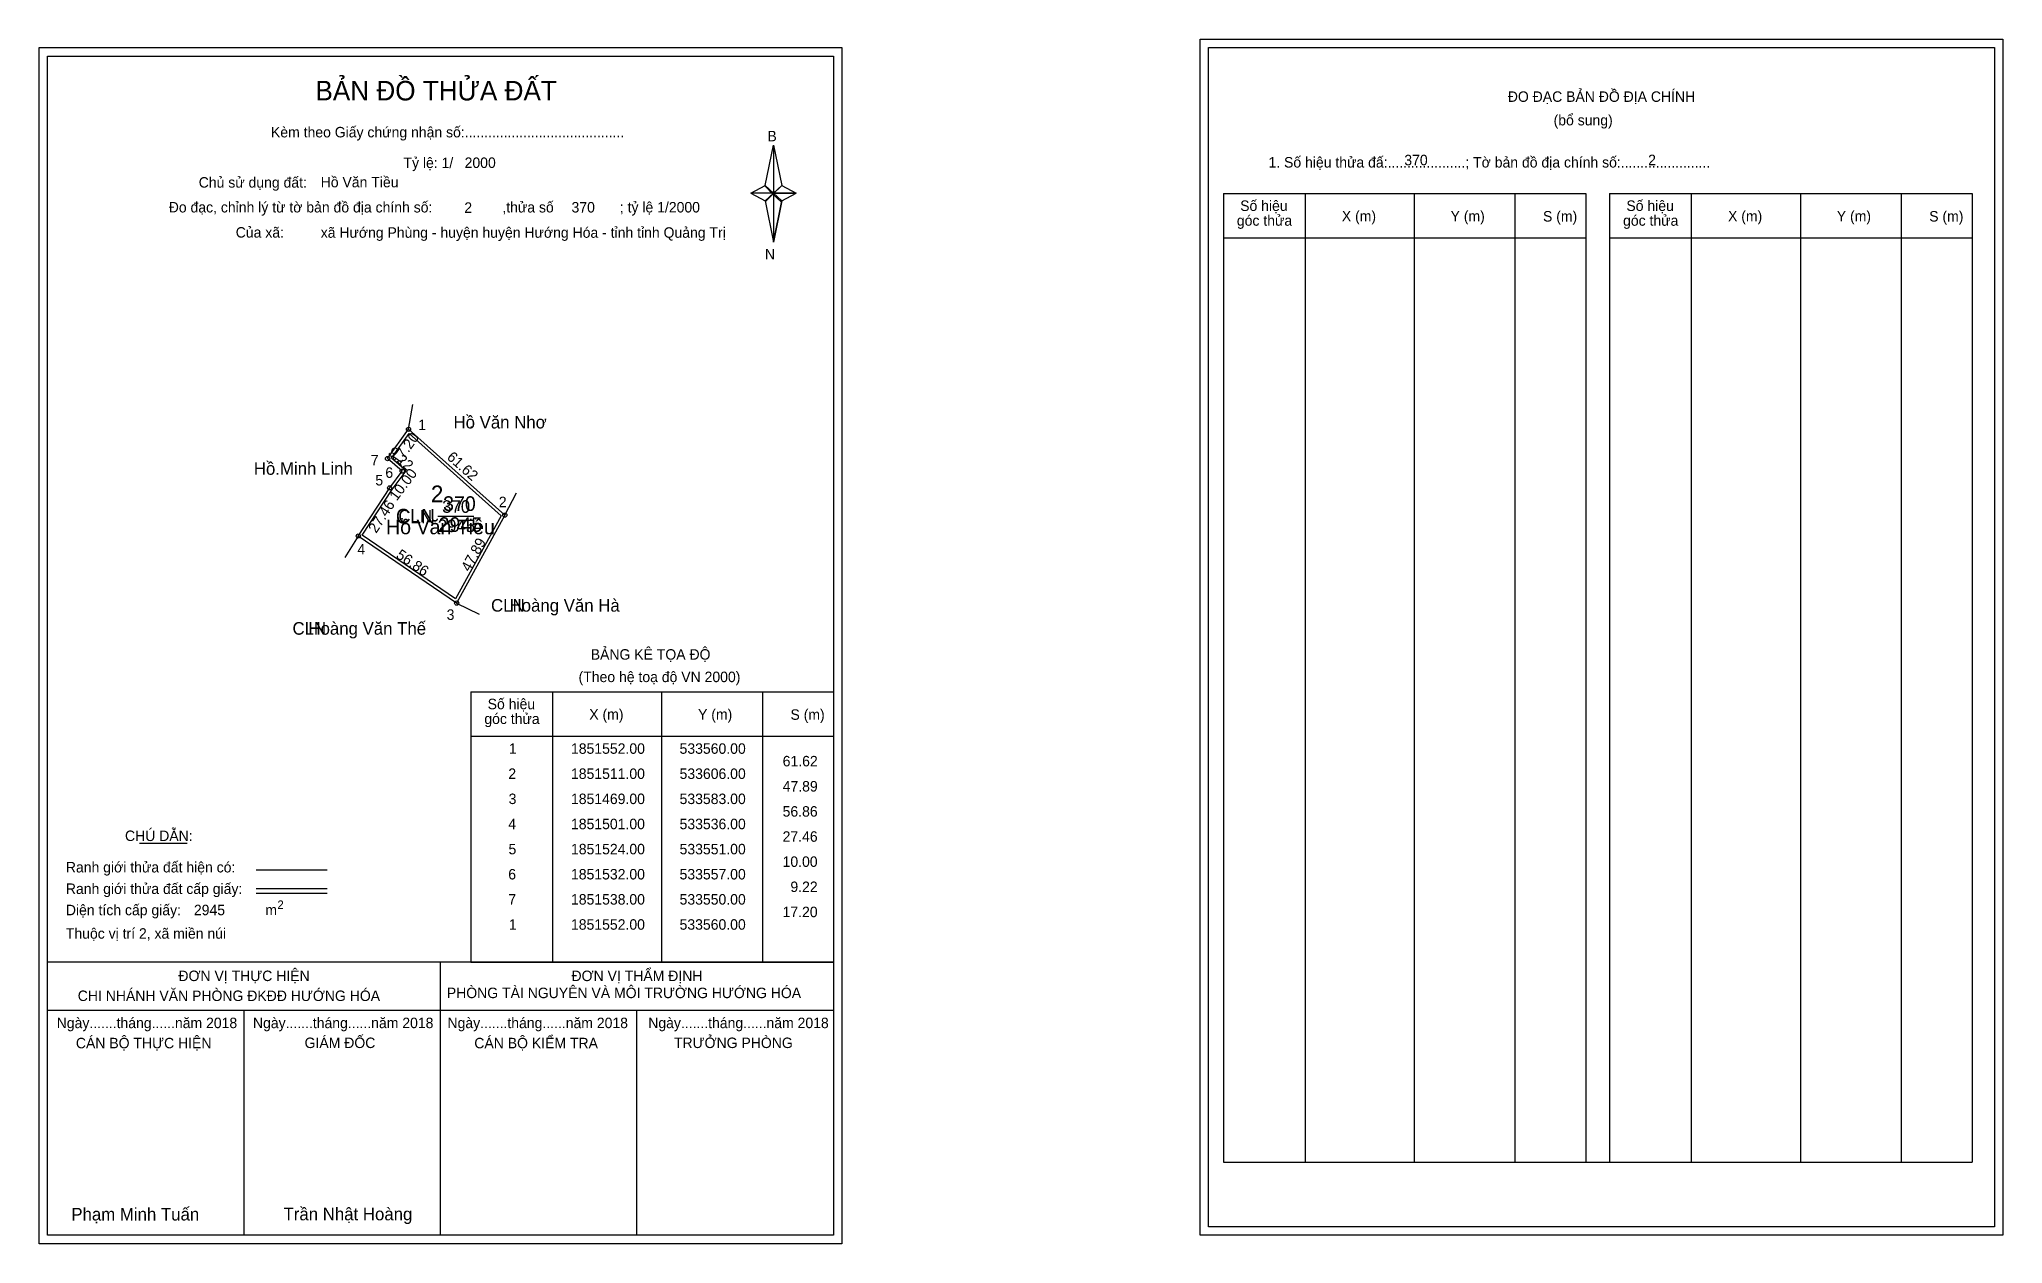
# Model space of a CAD drawing. Extents: x 533384 to 534322, y 1851163 to 1851738.
import ezdxf

# ---------------------------------------------------------------- set-up
doc = ezdxf.new("R2010")
doc.units = 0
for name, color, linetype in [('Level 1', 7, 'Continuous'), ('Level 10', 7, 'Continuous'), ('Level 11', 7, 'Continuous'), ('Level 13', 7, 'Continuous'), ('Level 2', 7, 'Continuous'), ('Level 27', 7, 'Continuous'), ('Level 3', 7, 'Continuous'), ('Level 36', 7, 'Continuous'), ('Level 4', 7, 'Continuous'), ('Level 49', 7, 'Continuous'), ('Level 5', 7, 'Continuous'), ('Level 53', 7, 'Continuous'), ('Level 55', 7, 'Continuous'), ('Level 6', 7, 'Continuous'), ('Level 60', 7, 'Continuous'), ('Level 63', 7, 'Continuous'), ('Level 7', 7, 'Continuous'), ('Level 9', 7, 'Continuous')]:
    doc.layers.add(name, color=color, linetype=linetype)

msp = doc.modelspace()

# ---------------------------------------------------------------- linework, layer by layer
at = {"layer": 'Level 1'}
for p, q in [((533942.24, 1851734.23), (533942.24, 1851734.23)), ((533387.59, 1851730.23), (533387.59, 1851730.23)), ((533730.44, 1851668.46), (533734.37, 1851687.74)), ((533734.37, 1851687.74), (533734.37, 1851664.69)), ((533734.37, 1851687.74), (533738.31, 1851668.46)), ((533723.55, 1851664.69), (533730.44, 1851668.46)), ((533730.44, 1851668.46), (533734.37, 1851664.69)), ((533734.08, 1851664.26), (533730.44, 1851668.02)), ((533738.01, 1851668.02), (533734.08, 1851664.26)), ((533734.08, 1851664.26), (533738.01, 1851668.02)), ((533738.31, 1851668.46), (533734.37, 1851664.69)), ((533734.37, 1851664.69), (533730.44, 1851661.01)), ((533734.08, 1851664.26), (533730.44, 1851660.57)), ((533730.44, 1851660.57), (533734.08, 1851664.26)), ((533730.44, 1851661.01), (533734.37, 1851641.29)), ((533738.01, 1851660.57), (533734.08, 1851664.26)), ((533734.37, 1851664.69), (533734.37, 1851641.29)), ((533734.37, 1851664.69), (533745.19, 1851664.69)), ((533734.37, 1851664.69), (533738.31, 1851661.01)), ((533738.31, 1851661.01), (533734.37, 1851641.29)), ((533738.31, 1851661.01), (533745.19, 1851664.69)), ((533949.3, 1851664.52), (534122.51, 1851664.52)), ((533988.48, 1851201.99), (533988.48, 1851664.52)), ((534040.63, 1851201.99), (534040.63, 1851664.52)), ((534088.57, 1851664.52), (534088.57, 1851201.99)), ((534122.51, 1851664.52), (534122.51, 1851201.99)), ((534133.82, 1851664.52), (534307.02, 1851664.52)), ((534173, 1851201.99), (534173, 1851664.52)), ((534225.14, 1851201.99), (534225.14, 1851664.52)), ((534273.09, 1851664.52), (534273.09, 1851201.99)), ((534307.02, 1851664.52), (534307.02, 1851201.99)), ((533949.3, 1851643.46), (534122.51, 1851643.46)), ((534133.82, 1851643.46), (534307.02, 1851643.46)), ((533589.78, 1851426.57), (533762.98, 1851426.57)), ((533628.96, 1851297.52), (533628.96, 1851426.57)), ((533681.1, 1851297.52), (533681.1, 1851426.57)), ((533729.05, 1851426.57), (533729.05, 1851297.52)), ((533589.78, 1851405.52), (533762.98, 1851405.52)), ((533431.43, 1851354.36), (533454.23, 1851354.36)), ((533487.16, 1851341.55), (533521.18, 1851341.55)), ((533487.16, 1851332.65), (533521.18, 1851332.65)), ((533487.16, 1851330.46), (533521.18, 1851330.46)), ((533601.25, 1851297.52), (533387.59, 1851297.52)), ((533762.98, 1851297.52), (533553.3, 1851297.52)), ((533575.29, 1851167.08), (533575.29, 1851297.52)), ((533589.78, 1851297.52), (533762.98, 1851297.52)), ((533762.99, 1851274.42), (533387.59, 1851274.42)), ((533481.44, 1851167.08), (533481.44, 1851274.42)), ((533669.14, 1851167.08), (533669.14, 1851274.42)), ((533949.3, 1851201.99), (534307.02, 1851201.99)), ((534317.64, 1851171.08), (534317.64, 1851171.08)), ((533762.98, 1851167.08), (533762.98, 1851167.08))]:
    msp.add_line(p, q, dxfattribs=at)
for points in [[(533730.44, 1851668.46), (533734.37, 1851687.74), (533734.37, 1851664.69)], [(533734.37, 1851664.69), (533738.31, 1851668.46), (533745.19, 1851664.69)], [(533723.55, 1851664.69), (533730.44, 1851661.01), (533734.37, 1851664.69)], [(533734.37, 1851664.69), (533734.37, 1851641.29), (533738.31, 1851661.01)]]:
    msp.add_lwpolyline(points, close=True, dxfattribs=at)
at = {"layer": 'Level 10'}
for points in [[(533583, 1851469), (533536, 1851501), (533551, 1851524), (533557, 1851532), (533550, 1851538), (533560, 1851552), (533606, 1851511)], [(533582.51, 1851471.03), (533537.92, 1851501.38), (533552.15, 1851523.2), (533558.91, 1851532.21), (533551.88, 1851538.23), (533560.23, 1851549.92), (533604.24, 1851510.7)]]:
    msp.add_lwpolyline(points, close=True, dxfattribs=at)
at = {"layer": 'Level 11'}
for centre in [(533560, 1851552), (533550, 1851538), (533551, 1851524), (533557, 1851532), (533606, 1851511), (533536, 1851501), (533583, 1851469), (533583, 1851469)]:
    msp.add_circle(centre, 1, dxfattribs=at)
at = {"layer": 'Level 27'}
for p, q in [((533560, 1851552), (533562.06, 1851563.82)), ((533606, 1851511), (533611.51, 1851521.66)), ((533536, 1851501), (533529.64, 1851490.82)), ((533583, 1851469), (533593.73, 1851463.63))]:
    msp.add_line(p, q, dxfattribs=at)
at = {"layer": 'Level 3'}
for p, q in [((533949.3, 1851664.52), (533949.3, 1851201.99)), ((534133.82, 1851664.52), (534133.82, 1851201.99)), ((533589.78, 1851426.57), (533589.78, 1851297.52))]:
    msp.add_line(p, q, dxfattribs=at)
at = {"layer": 'Level 63'}
for points in [[(533383.59, 1851734.23), (533766.99, 1851734.23), (533766.99, 1851163.08), (533383.59, 1851163.08)], [(533938.24, 1851738.23), (534321.64, 1851738.23), (534321.64, 1851167.08), (533938.24, 1851167.08)], [(533942.24, 1851734.23), (534317.64, 1851734.23), (534317.64, 1851171.08), (533942.24, 1851171.08)], [(533387.59, 1851730.23), (533762.99, 1851730.23), (533762.99, 1851167.08), (533387.59, 1851167.08)]]:
    msp.add_lwpolyline(points, close=True, dxfattribs=at)
at = {"layer": 'Level 9'}
msp.add_line((533573.96, 1851510.5), (533591.14, 1851510.5), dxfattribs=at)

# ---------------------------------------------------------------- texts
at = {"layer": 'Level 1'}
for s, height, p in [('BẢN ĐỒ THỬA ĐẤT', 9.3313, (533515.52, 1851709.04)), ('ĐO ĐẠC BẢN ĐỒ ĐỊA CHÍNH', 5, (534085.19, 1851708.35)), ('(bổ sung)', 5, (534107.07, 1851697.11)), ('Kèm theo Giấy chứng nhận số:.........................................', 5, (533494.29, 1851691.38)), ('B', 5, (533731.46, 1851689.5)), ('1. Số hiệu thửa đấ:....................; Tờ bản đồ địa chính số:.......................', 5, (533970.85, 1851676.99)), ('Chủ sử dụng đất:', 5, (533459.77, 1851667.39)), ('Đo đạc, chỉnh lý từ tờ bản đồ địa chính số:                  ,thửa số                 ; tỷ lệ 1/2000', 5, (533445.45, 1851655.53)), ('Số hiệu', 5, (533957.33, 1851656.25)), ('X (m)', 5, (534005.9, 1851651.3)), ('Y (m)', 5, (534057.85, 1851651.3)), ('S (m)', 5, (534102.01, 1851651.2)), ('Số hiệu', 5, (534141.85, 1851656.25)), ('X (m)', 5, (534190.41, 1851651.3)), ('Y (m)', 5, (534242.37, 1851651.3)), ('S (m)', 5, (534286.52, 1851651.2)), ('Của xã:', 5, (533477.45, 1851643.53)), ('góc thửa', 5, (533955.75, 1851649.19)), ('góc thửa', 5, (534140.26, 1851649.19)), ('N', 5, (533730.26, 1851633.16)), ('BẢNG KÊ TỌA ĐỘ', 5, (533647.05, 1851441.98)), ('(Theo hệ toạ độ VN 2000)', 5, (533641.24, 1851431.26)), ('Số hiệu', 5, (533597.81, 1851418.31)), ('góc thửa', 5, (533596.23, 1851411.25)), ('X (m)', 5, (533646.37, 1851413.36)), ('Y (m)', 5, (533698.33, 1851413.36)), ('S (m)', 5, (533742.48, 1851413.26)), ('CHÚ DẪN:', 5, (533424.55, 1851355.37)), ('Ranh giới thửa đất hiện có:', 5, (533396.29, 1851340.37)), ('Ranh giới thửa đất cấp giấy:', 5, (533396.29, 1851330.09)), ('Diện tích cấp giấy:', 5, (533396.29, 1851319.93)), ('m', 5, (533491.6, 1851319.97)), ('2', 4, (533497.39, 1851322.99)), ('Thuộc vị trí 2, xã miền núi', 5, (533396.29, 1851308.73)), ('ĐƠN VỊ THỰC HIỆN', 5, (533450.06, 1851288.49)), ('ĐƠN VỊ THẨM ĐỊNH', 5, (533637.86, 1851288.49)), ('CHI NHÁNH VĂN PHÒNG ĐKĐĐ HƯỚNG HÓA', 5, (533401.97, 1851278.97)), ('PHÒNG TÀI NGUYÊN VÀ MÔI TRƯỜNG HƯỚNG HÓA', 5, (533578.31, 1851280.35)), ('Ngày.......tháng......năm 2018', 5, (533391.92, 1851266.02)), ('Ngày.......tháng......năm 2018', 5, (533485.67, 1851266.02)), ('Ngày.......tháng......năm 2018', 5, (533578.62, 1851266.02)), ('Ngày.......tháng......năm 2018', 5, (533674.53, 1851266.02)), ('CÁN BỘ THỰC HIỆN', 5, (533401.09, 1851256.39)), ('GIÁM ĐỐC', 5, (533510.35, 1851256.51)), ('CÁN BỘ KIỂM TRA', 5, (533591.43, 1851256.39)), ('TRƯỞNG PHÒNG', 5, (533686.81, 1851256.51)), ('Phạm Minh Tuấn', 6, (533398.91, 1851174.16)), ('Trần Nhật Hoàng', 6, (533500.29, 1851174.26))]:
    msp.add_text(s, height=height, dxfattribs=at).set_placement(p)
at = {"layer": 'Level 11'}
msp.add_text('Tỷ lệ: 1/', height=5, dxfattribs=at).set_placement((533557.6, 1851676.75))
at = {"layer": 'Level 13'}
for s, p in [('370', (533576.06, 1851512.1)), ('CLN', (533555.17, 1851507.5)), ('2945', (533573.98, 1851502.9))]:
    msp.add_text(s, height=6, dxfattribs=at).set_placement(p)
at = {"layer": 'Level 2'}
msp.add_text('Hồ Văn Tiều', height=7, dxfattribs=at).set_placement((533549.24, 1851501.88))
at = {"layer": 'Level 3'}
msp.add_text('CLN', height=7, dxfattribs=at).set_placement((533553.96, 1851507))
at = {"layer": 'Level 36'}
for s, p in [('.', (533588.92, 1851552.39)), ('.', (533496.29, 1851530.26)), ('CLN', (533599.42, 1851464.91)), ('CLN', (533504.57, 1851453.9))]:
    msp.add_text(s, height=6, dxfattribs=at).set_placement(p)
at = {"layer": 'Level 4'}
msp.add_text('370', height=7, dxfattribs=at).set_placement((533576.51, 1851513))
at = {"layer": 'Level 49'}
for s, rotation, p in [('9.22', 319.39871, (533549.75, 1851540.32)), ('17.20', 54.46232, (533555.62, 1851534.51)), ('61.62', 318.28924, (533577.98, 1851538.12)), ('10.00', 53.1301, (533554.37, 1851517.5)), ('27.46', 56.88866, (533544.57, 1851502.05)), ('47.89', 61.29405, (533589.18, 1851483.62)), ('56.86', 325.75097, (533553.65, 1851490.92))]:
    msp.add_text(s, height=5, rotation=rotation, dxfattribs=at).set_placement(p)
at = {"layer": 'Level 5'}
msp.add_text('2945', height=7, dxfattribs=at).set_placement((533574.37, 1851503))
at = {"layer": 'Level 53'}
for s, p in [('1', (533607.98, 1851397.02)), ('1851552.00', (533637.62, 1851397.02)), ('533560.00', (533689.5, 1851397.02)), ('61.62', (533738.76, 1851391.02)), ('2', (533607.68, 1851385.02)), ('1851511.00', (533637.62, 1851385.02)), ('533606.00', (533689.5, 1851385.02)), ('47.89', (533738.76, 1851379.02)), ('3', (533607.83, 1851373.02)), ('1851469.00', (533637.62, 1851373.02)), ('533583.00', (533689.5, 1851373.02)), ('4', (533607.65, 1851361.02)), ('1851501.00', (533637.62, 1851361.02)), ('533536.00', (533689.5, 1851361.02)), ('56.86', (533738.73, 1851367.02)), ('27.46', (533738.73, 1851355.02)), ('5', (533607.77, 1851349.02)), ('1851524.00', (533637.62, 1851349.02)), ('533551.00', (533689.5, 1851349.02)), ('10.00', (533738.71, 1851343.02)), ('6', (533607.66, 1851337.02)), ('1851532.00', (533637.62, 1851337.02)), ('533557.00', (533689.5, 1851337.02)), ('7', (533607.69, 1851325.02)), ('1851538.00', (533637.62, 1851325.02)), ('533550.00', (533689.5, 1851325.02)), ('9.22', (533742.45, 1851331.02)), ('17.20', (533738.71, 1851319.02)), ('1', (533607.98, 1851313.02)), ('1851552.00', (533637.62, 1851313.02)), ('533560.00', (533689.5, 1851313.02))]:
    msp.add_text(s, height=5, dxfattribs=at).set_placement(p)
at = {"layer": 'Level 55'}
for s, height, p in [('1', 0.8, (533559.78, 1851552)), ('0', 0.22, (533559.92, 1851551.78)), ('0', 0.22, (533559.92, 1851551.78)), ('0', 0.22, (533559.92, 1851551.78)), ('0', 0.22, (533559.92, 1851551.78)), ('7', 0.8, (533549.73, 1851538)), ('0', 0.22, (533549.92, 1851537.78)), ('0', 0.22, (533549.92, 1851537.78)), ('5', 0.8, (533550.74, 1851524)), ('6', 0.8, (533556.73, 1851532)), ('0', 0.22, (533556.92, 1851531.78)), ('0', 0.22, (533556.92, 1851531.78)), ('0', 0.22, (533550.92, 1851523.78)), ('0', 0.22, (533550.92, 1851523.78)), ('2', 0.8, (533605.73, 1851511)), ('371', 0.22, (533605.78, 1851510.78)), ('0', 0.22, (533605.92, 1851510.78)), ('0', 0.22, (533605.92, 1851510.78)), ('4', 0.8, (533535.72, 1851501)), ('376', 0.22, (533535.76, 1851500.78)), ('0', 0.22, (533535.92, 1851500.78)), ('0', 0.22, (533535.92, 1851500.78)), ('376', 0.22, (533582.76, 1851468.78)), ('3', 0.8, (533582.75, 1851469)), ('371', 0.22, (533582.78, 1851468.78))]:
    msp.add_text(s, height=height, dxfattribs=at).set_placement(p)
at = {"layer": 'Level 6'}
for s, p in [('2000', (533586.8, 1851676.79)), ('370', (534035.75, 1851678.07)), ('2', (534152.24, 1851678.11)), ('Hồ Văn Tiều', (533518.04, 1851667.53)), ('2', (533586.64, 1851655.35)), ('370', (533637.88, 1851655.51)), ('xã Hướng Phùng - huyện huyện Hướng Hóa - tỉnh tỉnh Quảng Trị', (533518.06, 1851643.45)), ('2945', (533457.47, 1851319.94))]:
    msp.add_text(s, height=5, dxfattribs=at).set_placement(p)
at = {"layer": 'Level 60'}
for s, p in [('Hồ Văn Nhơ', (533581.49, 1851552.39)), ('Hồ Minh Linh', (533486.1, 1851530.26)), ('Hoàng Văn Hà', (533608.28, 1851464.91)), ('Hoàng Văn Thế', (533512.19, 1851453.9))]:
    msp.add_text(s, height=6, dxfattribs=at).set_placement(p)
at = {"layer": 'Level 7'}
msp.add_text('2', height=8, dxfattribs=at).set_placement((533570.69, 1851517.13))
at = {"layer": 'Level 9'}
for s, p in [('1', (533564.65, 1851551.61)), ('7', (533541.97, 1851534.73)), ('5', (533544.15, 1851525.17)), ('6', (533548.93, 1851528.8)), ('2', (533603.14, 1851514.79)), ('4', (533535.6, 1851492.24)), ('3', (533578.22, 1851460.98))]:
    msp.add_text(s, height=5, dxfattribs=at).set_placement(p)

doc.saveas('drawing.dxf')
